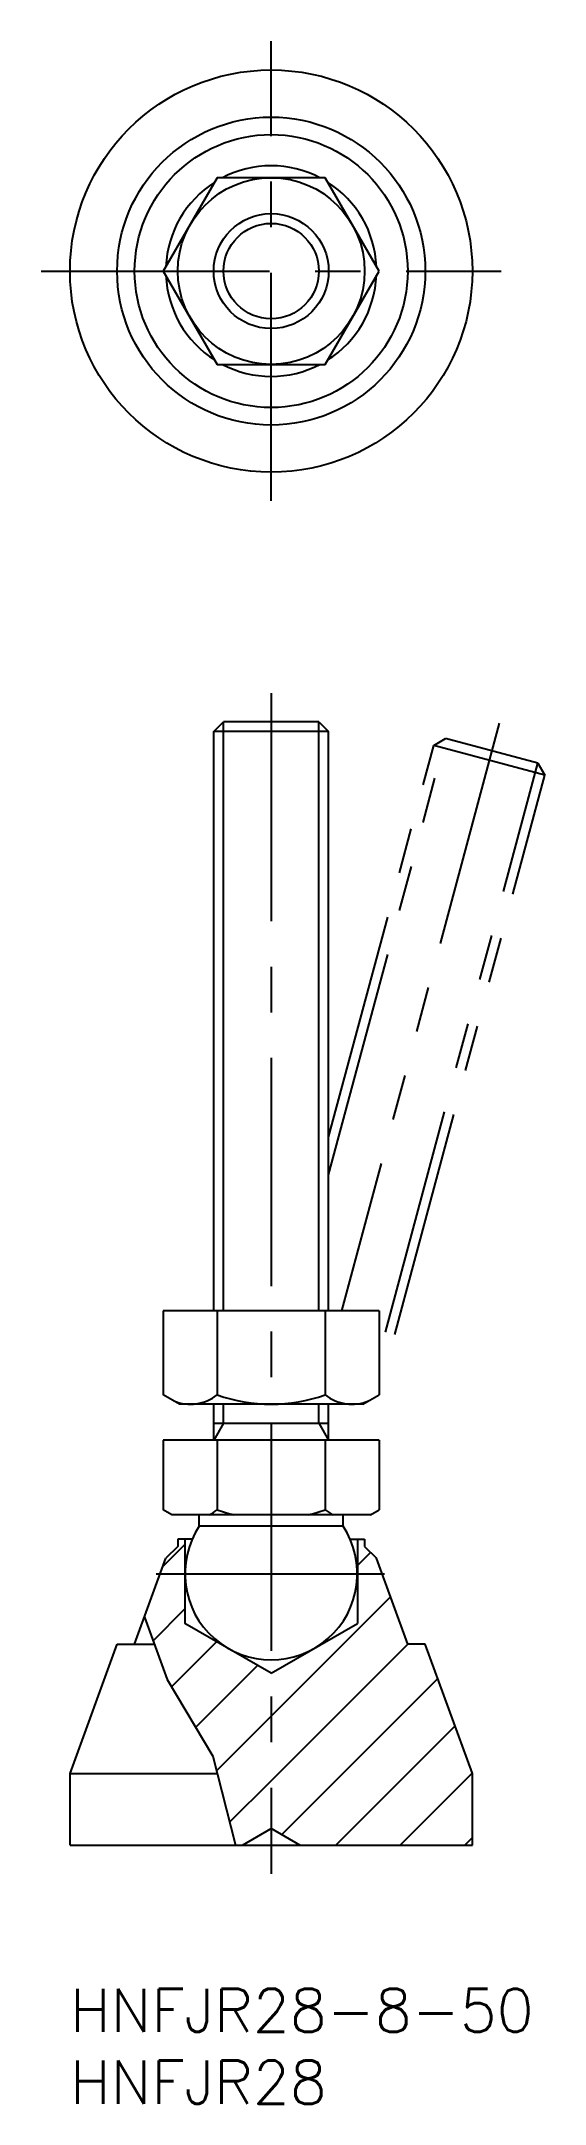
# Model space of a CAD drawing. Extents: x -2 to 33, y -8 to 136.
import ezdxf

# ---------------------------------------------------------------- set-up
doc = ezdxf.new("R2010")
doc.units = 0
doc.header["$LTSCALE"] = 0.5
doc.linetypes.add('CENTER', pattern=[50.8, 31.75, -6.35, 6.35, -6.35])
doc.linetypes.add('PHANTOM', pattern=[63.5, 31.75, -6.35, 6.35, -6.35, 6.35, -6.35])
for name, color, linetype in [('MSM_CENTER', 1, 'CENTER'), ('MSM_CONTINUOUS', 7, 'CONTINUOUS'), ('MSM_IMAGINARY', 6, 'PHANTOM'), ('MSM_NARROW', 5, 'CONTINUOUS'), ('MSM_PART_NUMBER', 7, 'CONTINUOUS')]:
    doc.layers.add(name, color=color, linetype=linetype)
doc.styles.get("Standard").update_dxf_attribs({"font": 'txt.shx', "height": 3, "bigfont": 'bigfont.shx'})

# ---------------------------------------------------------------- blocks, each defined once
blk = doc.blocks.new('*U2')
at = {"layer": 'MSM_PART_NUMBER'}
blk.add_text('HNFJR28-8-50', height=3, dxfattribs=at).set_placement((0, -3))
blk = doc.blocks.new('*U3')
at = {"layer": 'MSM_PART_NUMBER'}
blk.add_text('HNFJR28', height=3, dxfattribs=at).set_placement((0, -8))

msp = doc.modelspace()

# ---------------------------------------------------------------- linework, layer by layer
at = {"layer": 'MSM_CENTER'}
for p, q in [((14, 103.58), (14, 135.58)), ((-2, 119.58), (30, 119.58)), ((14, 90.2), (14, 8)), ((6, 28.9), (22, 28.9))]:
    msp.add_line(p, q, dxfattribs=at)
at = {"layer": 'MSM_CONTINUOUS'}
for p, q in [((10.25, 126.08), (6.49, 119.58)), ((17.75, 126.08), (10.25, 126.08)), ((21.51, 119.58), (17.75, 126.08)), ((6.49, 119.58), (10.25, 113.08)), ((17.75, 113.08), (21.51, 119.58)), ((10.25, 113.08), (17.75, 113.08)), ((10, 87.52), (10.68, 88.2)), ((17.32, 88.2), (10.68, 88.2)), ((17.32, 88.2), (18, 87.52)), ((18, 87.52), (10, 87.52)), ((10, 47.2), (10, 87.52)), ((18, 47.2), (18, 87.52)), ((6.49, 47.2), (6.49, 41.34)), ((21.51, 47.2), (6.49, 47.2)), ((10.25, 47.2), (10.25, 41.34)), ((17.75, 47.2), (17.75, 41.34)), ((21.51, 47.2), (21.51, 41.34)), ((7.61, 40.7), (6.49, 41.34)), ((20.39, 40.7), (7.61, 40.7)), ((10, 38.2), (10, 40.7)), ((18, 38.2), (18, 40.7)), ((20.39, 40.7), (21.51, 41.34)), ((10, 39.37), (18, 39.37)), ((6.49, 38.2), (6.49, 33.34)), ((21.51, 38.2), (6.49, 38.2)), ((10.25, 38.2), (10.25, 33.34)), ((17.75, 38.2), (17.75, 33.34)), ((21.51, 38.2), (21.51, 33.34)), ((7.09, 33), (6.49, 33.34)), ((20.91, 33), (21.51, 33.34)), ((20.91, 33), (7.09, 33)), ((9, 32.22), (9, 33)), ((9, 32.22), (19, 32.22)), ((19, 32.22), (19, 33)), ((7.5, 30.8), (6.67, 29.97)), ((7.5, 31.3), (7.5, 30.8)), ((8.5, 31.3), (7.5, 31.3)), ((8, 31.3), (8, 25.44)), ((19.5, 31.3), (20.5, 31.3)), ((20, 31.3), (20, 25.44)), ((20.5, 31.3), (20.5, 30.8)), ((20.5, 30.8), (21.33, 29.97)), ((4.5, 24), (6.67, 29.97)), ((23.5, 24), (21.33, 29.97)), ((14, 21.97), (8, 25.44)), ((14, 21.97), (20, 25.44)), ((0, 15), (3.28, 24)), ((3.28, 24), (5.87, 24)), ((24.72, 24), (23.5, 24)), ((28, 15), (24.72, 24)), ((0, 15), (10.25, 15)), ((0, 10), (0, 15)), ((28, 10), (28, 15)), ((12, 10), (14, 11.15)), ((16, 10), (14, 11.15)), ((0, 10), (28, 10))]:
    msp.add_line(p, q, dxfattribs=at)
for radius in [14, 10.72, 9.5, 6.5, 4]:
    msp.add_circle((14, 119.58), radius, dxfattribs=at)
for centre, radius, start, end in [((14, 119.58), 7.33, 62.4221, 117.5779), ((14, 119.58), 7.33, 122.4221, 177.5779), ((14, 119.58), 7.33, 2.4221, 57.5779), ((14, 119.58), 7.33, 182.4221, 237.5779), ((14, 119.58), 7.33, 302.4221, 357.5779), ((14, 119.58), 7.33, 242.4221, 297.5779), ((8.37, 43.75), 3.05, 247.9065, 307.9065), ((14, 51.95), 11.25, 250.5138, 289.4862), ((19.63, 43.75), 3.05, 232.0935, 292.0935), ((8.37, 35.75), 3.05, 295.6079, 307.9065), ((14, 43.95), 11.25, 250.5138, 256.7385), ((14, 43.95), 11.25, 283.2615, 289.4862), ((19.63, 35.75), 3.05, 232.0935, 244.3921), ((14, 28.9), 6, 146.4427, 33.5573)]:
    msp.add_arc(centre, radius, start, end, dxfattribs=at)
at = {"layer": 'MSM_IMAGINARY'}
for p, q in [((29.87, 88.11), (18.9, 47.2)), ((18, 56.67), (26.14, 87.04)), ((18, 59.28), (25.31, 86.56)), ((25.31, 86.56), (26.14, 87.04)), ((33.04, 84.49), (25.31, 86.56)), ((32.56, 85.32), (26.14, 87.04)), ((21.95, 45.72), (32.56, 85.32)), ((32.56, 85.32), (33.04, 84.49)), ((22.6, 45.54), (33.04, 84.49))]:
    msp.add_line(p, q, dxfattribs=at)
at = {"layer": 'MSM_NARROW'}
for p, q in [((10.68, 47.2), (10.68, 88.2)), ((17.32, 47.2), (17.32, 88.2)), ((10.68, 39.37), (10.68, 40.7)), ((17.32, 39.37), (17.32, 40.7)), ((10.68, 39.37), (10, 38.2)), ((17.32, 39.37), (18, 38.2)), ((6.47, 29.41), (8, 30.94)), ((20, 29.47), (20.91, 30.38)), ((10.21, 15.19), (22.3, 27.28)), ((5.18, 25.87), (6.77, 21.54)), ((5.78, 24.23), (8, 26.45)), ((7.07, 21.03), (10.2, 24.16)), ((14, 14.49), (23.51, 24)), ((6.77, 21.54), (9.95, 16.19)), ((8.75, 18.22), (13.05, 22.52)), ((14.73, 10.73), (25.6, 21.6)), ((18.49, 10), (26.8, 18.31)), ((9.95, 16.19), (11.52, 10)), ((11.11, 11.6), (14, 14.49)), ((22.98, 10), (27.99, 15.01)), ((27.47, 10), (28, 10.53))]:
    msp.add_line(p, q, dxfattribs=at)
msp.add_circle((14, 119.58), 3.32, dxfattribs=at)

# ---------------------------------------------------------------- block references
at = {"layer": 'MSM_CONTINUOUS'}
for name in ['*U2', '*U3']:
    msp.add_blockref(name, (0, 0), dxfattribs=at)

doc.saveas('drawing.dxf')
